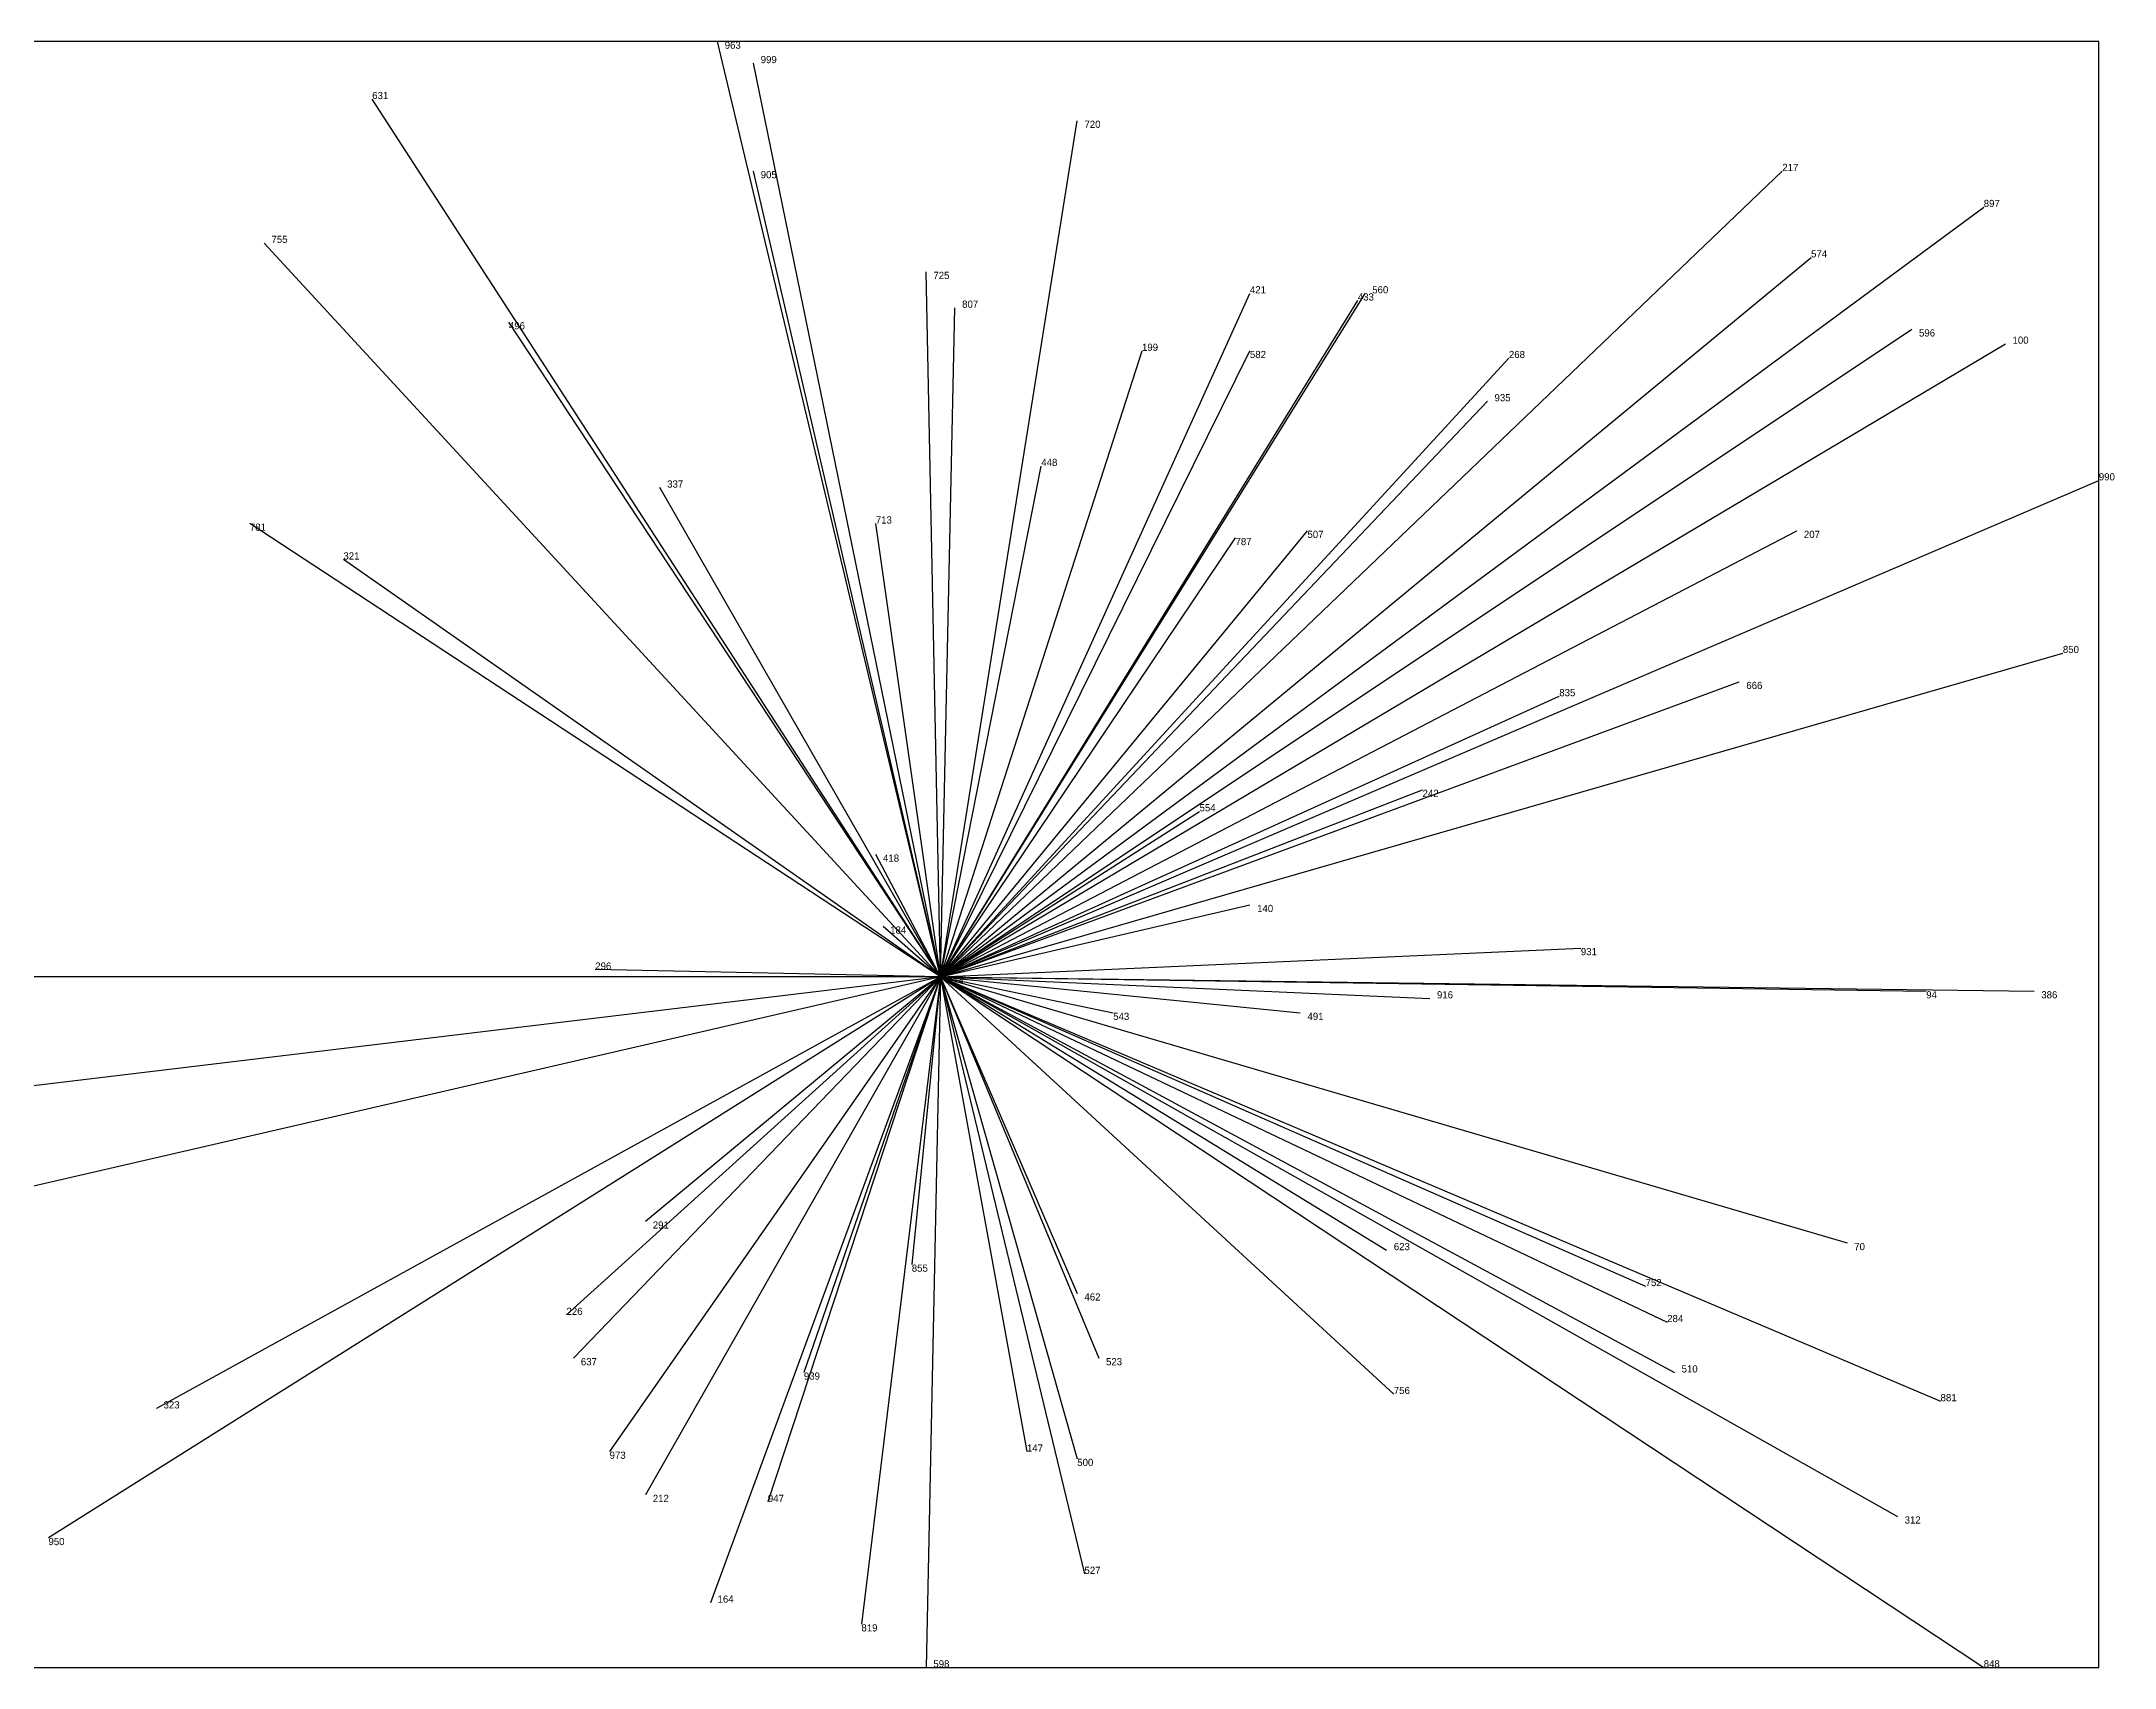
# Model space of a CAD drawing. Extents: x 0 to 1, y 0 to 1.
# Drawn here: x 0.712 to 1.0002, y 0.768 to 0.994 of the extents above; entities that cross this region are included whole.
import ezdxf

# ---------------------------------------------------------------- set-up
doc = ezdxf.new("R2010")
doc.units = 0
for name, color, linetype in [('CLIENTS', 7, 'Continuous'), ('FACILITIES', 7, 'Continuous'), ('FACILITIES_LINES', 7, 'Continuous'), ('MIN_MAX_BOXES', 7, 'Continuous'), ('NORMALS', 7, 'Continuous'), ('SOURCE_POINTS', 7, 'Continuous'), ('TEXT', 7, 'Continuous')]:
    doc.layers.add(name, color=color, linetype=linetype)

# ---------------------------------------------------------------- blocks, each defined once
blk = doc.blocks.new('POINT_DISPLAY')
blk.add_line((0, 0), (0, 0))

msp = doc.modelspace()

# ---------------------------------------------------------------- linework, layer by layer
at = {"layer": 'FACILITIES_LINES'}
for q in [(0.806, 0.994), (0.811, 0.991), (0.758, 0.986), (0.856, 0.983), (0.811, 0.976), (0.954, 0.976), (0.982, 0.971), (0.743, 0.966), (0.958, 0.964), (0.835, 0.962), (0.88, 0.959), (0.896, 0.959), (0.895, 0.958), (0.839, 0.957), (0.777, 0.955), (0.972, 0.954), (0.985, 0.952), (0.865, 0.951), (0.88, 0.951), (0.916, 0.95), (0.913, 0.944), (0.851, 0.935), (0.798, 0.932), (0.998, 0.933), (0.741, 0.927), (0.828, 0.927), (0.956, 0.926), (0.888, 0.926), (0.878, 0.925), (0.754, 0.922), (0.993, 0.909), (0.948, 0.905), (0.923, 0.903), (0.904, 0.89), (0.873, 0.887), (0.828, 0.881), (0.88, 0.874), (0.829, 0.871), (0.926, 0.868), (0.789, 0.865), (0.694, 0.831), (0.699, 0.864), (0.704, 0.848), (0.713, 0.786), (0.728, 0.804), (0.785, 0.817), (0.786, 0.811), (0.791, 0.798), (0.796, 0.792), (0.796, 0.83), (0.805, 0.777), (0.813, 0.791), (0.818, 0.809), (0.826, 0.774), (0.833, 0.824), (0.835, 0.768), (0.974, 0.862), (0.849, 0.798), (0.963, 0.827), (0.938, 0.816), (0.97, 0.789), (0.989, 0.862), (0.887, 0.859), (0.856, 0.797), (0.939, 0.809), (0.859, 0.811), (0.857, 0.781), (0.861, 0.859), (0.899, 0.826), (0.856, 0.82), (0.935, 0.821), (0.9, 0.806), (0.982, 0.768), (0.976, 0.805), (0.905, 0.861)]:
    msp.add_line((0.837, 0.864), q, dxfattribs=at)
at = {"layer": 'MIN_MAX_BOXES'}
for p, q in [((0.998, 0.994), (0.694, 0.994)), ((0.998, 0.994), (0.694, 0.994)), ((0.998, 0.768), (0.998, 0.994)), ((0.998, 0.768), (0.998, 0.994)), ((0.998, 0.994), (0.998, 0.994)), ((0.694, 0.768), (0.998, 0.768)), ((0.694, 0.768), (0.998, 0.768)), ((0.998, 0.768), (0.998, 0.768))]:
    msp.add_line(p, q, dxfattribs=at)
at = {"layer": 'NORMALS'}
for p, q in [((0.806, 0.994), (0.806, 0.994)), ((0.811, 0.991), (0.811, 0.991)), ((0.758, 0.986), (0.758, 0.986)), ((0.856, 0.983), (0.856, 0.983)), ((0.811, 0.976), (0.811, 0.976)), ((0.954, 0.976), (0.954, 0.976)), ((0.982, 0.971), (0.982, 0.971)), ((0.743, 0.966), (0.743, 0.966)), ((0.958, 0.964), (0.958, 0.964)), ((0.835, 0.962), (0.835, 0.962)), ((0.839, 0.957), (0.839, 0.957)), ((0.88, 0.959), (0.88, 0.959)), ((0.895, 0.958), (0.895, 0.958)), ((0.896, 0.959), (0.896, 0.959)), ((0.777, 0.955), (0.777, 0.955)), ((0.972, 0.954), (0.972, 0.954)), ((0.865, 0.951), (0.865, 0.951)), ((0.88, 0.951), (0.88, 0.951)), ((0.985, 0.952), (0.985, 0.952)), ((0.916, 0.95), (0.916, 0.95)), ((0.913, 0.944), (0.913, 0.944)), ((0.851, 0.935), (0.851, 0.935)), ((0.798, 0.932), (0.798, 0.932)), ((0.998, 0.933), (0.998, 0.933)), ((0.741, 0.927), (0.741, 0.927)), ((0.828, 0.927), (0.828, 0.927)), ((0.878, 0.925), (0.878, 0.925)), ((0.888, 0.926), (0.888, 0.926)), ((0.956, 0.926), (0.956, 0.926)), ((0.754, 0.922), (0.754, 0.922)), ((0.993, 0.909), (0.993, 0.909)), ((0.948, 0.905), (0.948, 0.905)), ((0.923, 0.903), (0.923, 0.903)), ((0.904, 0.89), (0.904, 0.89)), ((0.873, 0.887), (0.873, 0.887)), ((0.828, 0.881), (0.828, 0.881)), ((0.88, 0.874), (0.88, 0.874)), ((0.829, 0.871), (0.829, 0.871)), ((0.926, 0.868), (0.926, 0.868)), ((0.789, 0.865), (0.789, 0.865)), ((0.837, 0.864), (0.837, 0.864)), ((0.974, 0.862), (0.974, 0.862)), ((0.989, 0.862), (0.989, 0.862)), ((0.861, 0.859), (0.861, 0.859)), ((0.887, 0.859), (0.887, 0.859)), ((0.905, 0.861), (0.905, 0.861)), ((0.796, 0.83), (0.796, 0.83)), ((0.963, 0.827), (0.963, 0.827)), ((0.899, 0.826), (0.899, 0.826)), ((0.833, 0.824), (0.833, 0.824)), ((0.856, 0.82), (0.856, 0.82)), ((0.935, 0.821), (0.935, 0.821)), ((0.785, 0.817), (0.785, 0.817)), ((0.938, 0.816), (0.938, 0.816)), ((0.786, 0.811), (0.786, 0.811)), ((0.859, 0.811), (0.859, 0.811)), ((0.818, 0.809), (0.818, 0.809)), ((0.939, 0.809), (0.939, 0.809)), ((0.728, 0.804), (0.728, 0.804)), ((0.9, 0.806), (0.9, 0.806)), ((0.976, 0.805), (0.976, 0.805)), ((0.791, 0.798), (0.791, 0.798)), ((0.849, 0.798), (0.849, 0.798)), ((0.856, 0.797), (0.856, 0.797)), ((0.796, 0.792), (0.796, 0.792)), ((0.813, 0.791), (0.813, 0.791)), ((0.97, 0.789), (0.97, 0.789)), ((0.713, 0.786), (0.713, 0.786)), ((0.857, 0.781), (0.857, 0.781)), ((0.805, 0.777), (0.805, 0.777)), ((0.826, 0.774), (0.826, 0.774)), ((0.835, 0.768), (0.835, 0.768)), ((0.982, 0.768), (0.982, 0.768))]:
    msp.add_line(p, q, dxfattribs=at)

# ---------------------------------------------------------------- block references
at = {"layer": 'CLIENTS'}
for p in [(0.806, 0.994), (0.811, 0.991), (0.758, 0.986), (0.856, 0.983), (0.811, 0.976), (0.954, 0.976), (0.982, 0.971), (0.743, 0.966), (0.958, 0.964), (0.835, 0.962), (0.839, 0.957), (0.88, 0.959), (0.895, 0.958), (0.896, 0.959), (0.777, 0.955), (0.972, 0.954), (0.865, 0.951), (0.88, 0.951), (0.985, 0.952), (0.916, 0.95), (0.913, 0.944), (0.851, 0.935), (0.798, 0.932), (0.998, 0.933), (0.741, 0.927), (0.828, 0.927), (0.878, 0.925), (0.888, 0.926), (0.956, 0.926), (0.754, 0.922), (0.993, 0.909), (0.948, 0.905), (0.923, 0.903), (0.904, 0.89), (0.873, 0.887), (0.828, 0.881), (0.88, 0.874), (0.829, 0.871), (0.926, 0.868), (0.789, 0.865), (0.974, 0.862), (0.989, 0.862), (0.861, 0.859), (0.887, 0.859), (0.905, 0.861), (0.796, 0.83), (0.963, 0.827), (0.899, 0.826), (0.833, 0.824), (0.856, 0.82), (0.935, 0.821), (0.785, 0.817), (0.938, 0.816), (0.786, 0.811), (0.859, 0.811), (0.818, 0.809), (0.939, 0.809), (0.728, 0.804), (0.9, 0.806), (0.976, 0.805), (0.791, 0.798), (0.849, 0.798), (0.856, 0.797), (0.796, 0.792), (0.813, 0.791), (0.97, 0.789), (0.713, 0.786), (0.857, 0.781), (0.805, 0.777), (0.826, 0.774), (0.835, 0.768), (0.982, 0.768)]:
    msp.add_blockref('POINT_DISPLAY', p, dxfattribs=at)
at = {"layer": 'FACILITIES'}
msp.add_blockref('POINT_DISPLAY', (0.837, 0.864), dxfattribs=at)
at = {"layer": 'SOURCE_POINTS'}
for p in [(0.806, 0.994), (0.811, 0.991), (0.758, 0.986), (0.856, 0.983), (0.811, 0.976), (0.954, 0.976), (0.982, 0.971), (0.743, 0.966), (0.958, 0.964), (0.835, 0.962), (0.839, 0.957), (0.88, 0.959), (0.895, 0.958), (0.896, 0.959), (0.777, 0.955), (0.972, 0.954), (0.865, 0.951), (0.88, 0.951), (0.985, 0.952), (0.916, 0.95), (0.913, 0.944), (0.851, 0.935), (0.798, 0.932), (0.998, 0.933), (0.741, 0.927), (0.828, 0.927), (0.878, 0.925), (0.888, 0.926), (0.956, 0.926), (0.754, 0.922), (0.993, 0.909), (0.948, 0.905), (0.923, 0.903), (0.904, 0.89), (0.873, 0.887), (0.828, 0.881), (0.88, 0.874), (0.829, 0.871), (0.926, 0.868), (0.789, 0.865), (0.837, 0.864), (0.974, 0.862), (0.989, 0.862), (0.861, 0.859), (0.887, 0.859), (0.905, 0.861), (0.796, 0.83), (0.963, 0.827), (0.899, 0.826), (0.833, 0.824), (0.856, 0.82), (0.935, 0.821), (0.785, 0.817), (0.938, 0.816), (0.786, 0.811), (0.859, 0.811), (0.818, 0.809), (0.939, 0.809), (0.728, 0.804), (0.9, 0.806), (0.976, 0.805), (0.791, 0.798), (0.849, 0.798), (0.856, 0.797), (0.796, 0.792), (0.813, 0.791), (0.97, 0.789), (0.713, 0.786), (0.857, 0.781), (0.805, 0.777), (0.826, 0.774), (0.835, 0.768), (0.982, 0.768)]:
    msp.add_blockref('POINT_DISPLAY', p, dxfattribs=at)

# ---------------------------------------------------------------- texts
at = {"layer": 'TEXT'}
for s, p in [('963', (0.807, 0.993)), ('999', (0.812, 0.991)), ('631', (0.758, 0.986)), ('720', (0.857, 0.982)), ('217', (0.954, 0.976)), ('905', (0.812, 0.975)), ('897', (0.982, 0.971)), ('755', (0.744, 0.966)), ('574', (0.958, 0.964)), ('725', (0.836, 0.961)), ('421', (0.88, 0.959)), ('560', (0.897, 0.959)), ('807', (0.84, 0.957)), ('433', (0.895, 0.958)), ('496', (0.777, 0.954)), ('596', (0.973, 0.953)), ('199', (0.865, 0.951)), ('582', (0.88, 0.95)), ('268', (0.916, 0.95)), ('100', (0.986, 0.952)), ('935', (0.914, 0.944)), ('448', (0.851, 0.935)), ('990', (0.998, 0.933)), ('337', (0.799, 0.932)), ('713', (0.828, 0.927)), ('781', (0.741, 0.926)), ('787', (0.878, 0.924)), ('507', (0.888, 0.925)), ('207', (0.957, 0.925)), ('321', (0.754, 0.922)), ('850', (0.993, 0.909)), ('666', (0.949, 0.904)), ('835', (0.923, 0.903)), ('554', (0.873, 0.887)), ('242', (0.904, 0.889)), ('418', (0.829, 0.88)), ('140', (0.881, 0.873)), ('184', (0.83, 0.87)), ('931', (0.926, 0.867)), ('296', (0.789, 0.865)), ('714', (0.838, 0.863)), ('916', (0.906, 0.861)), ('94', (0.974, 0.861)), ('386', (0.99, 0.861)), ('543', (0.861, 0.858)), ('491', (0.888, 0.858)), ('291', (0.797, 0.829)), ('623', (0.9, 0.826)), ('70', (0.964, 0.826)), ('855', (0.833, 0.823)), ('752', (0.935, 0.821)), ('462', (0.857, 0.819)), ('226', (0.785, 0.817)), ('284', (0.938, 0.816)), ('637', (0.787, 0.81)), ('523', (0.86, 0.81)), ('510', (0.94, 0.809)), ('939', (0.818, 0.808)), ('756', (0.9, 0.806)), ('323', (0.729, 0.804)), ('881', (0.976, 0.805)), ('147', (0.849, 0.798)), ('973', (0.791, 0.797)), ('500', (0.856, 0.796)), ('212', (0.797, 0.791)), ('947', (0.813, 0.791)), ('312', (0.971, 0.788)), ('950', (0.713, 0.785)), ('527', (0.857, 0.781)), ('164', (0.806, 0.777)), ('819', (0.826, 0.773)), ('598', (0.836, 0.768)), ('848', (0.982, 0.768))]:
    msp.add_text(s, height=0.001, dxfattribs=at).set_placement(p)

doc.saveas('drawing.dxf')
